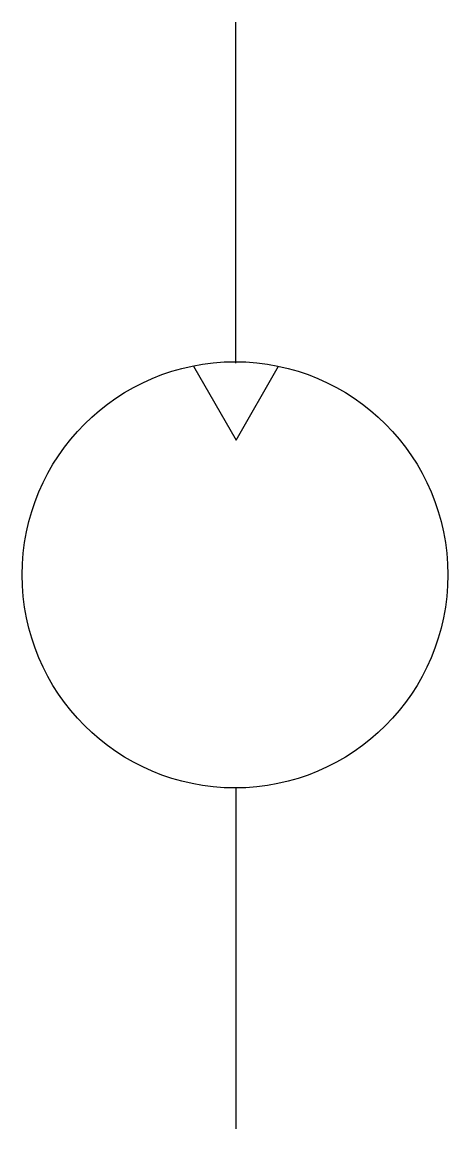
# Model space of a CAD drawing. Extents: x 125.5 to 135.5, y 388.8 to 414.8.
import ezdxf

# ---------------------------------------------------------------- set-up
doc = ezdxf.new("R2010")
doc.units = 0
doc.header["$LTSCALE"] = 5
doc.header["$MEASUREMENT"] = 0
doc.layers.add('11', color=1, linetype='CONTINUOUS')

msp = doc.modelspace()

# ---------------------------------------------------------------- linework, layer by layer
at = {"layer": '11'}
for p, q in [((130.513, 406.779), (130.513, 414.779)), ((129.518, 406.708), (130.518, 404.976)), ((130.518, 404.976), (131.518, 406.708)), ((130.513, 396.816), (130.513, 388.816))]:
    msp.add_line(p, q, dxfattribs=at)
msp.add_circle((130.493, 401.813), 5, dxfattribs=at)

doc.saveas('drawing.dxf')
